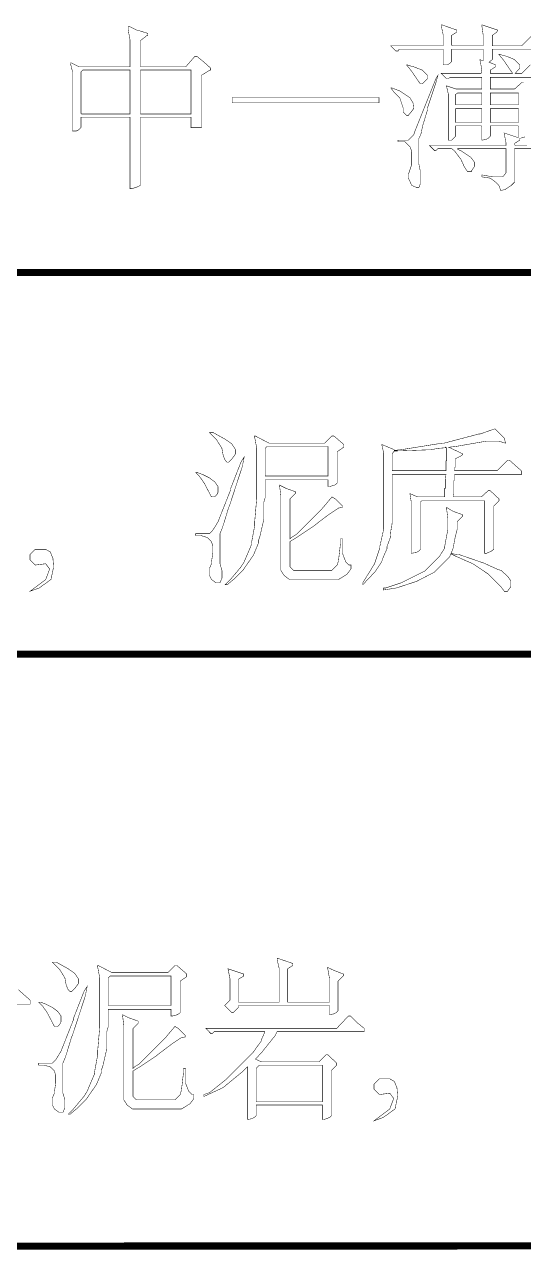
# Model space of a CAD drawing. Extents: x 94 to 452, y -72 to 1042.
# Drawn here: x 254.77 to 265.23, y 425.96 to 451.64 of the extents above; entities that cross this region are included whole.
import ezdxf

# ---------------------------------------------------------------- set-up
doc = ezdxf.new("R2010")
doc.units = 0
doc.header["$MEASUREMENT"] = 0
doc.layers.add('TREE_LAYER', color=7, linetype='Continuous')

msp = doc.modelspace()

# ---------------------------------------------------------------- linework, layer by layer
at = {"layer": 'TREE_LAYER'}
for points, const_width, elevation in [([(256.957692, 451.602352), (256.943967, 451.602352), (256.943967, 451.533725), (256.985143, 451.314117), (256.985143, 450.765097), (256.985143, 450.751372), (255.914555, 450.751372), (255.749849, 450.833725), (255.736123, 450.833725), (255.736123, 450.819999), (255.7773, 450.655294), (255.7773, 449.406274), (255.859653, 449.406274), (255.914555, 449.433725), (255.955731, 449.474901), (255.955731, 449.694509), (255.969457, 449.694509), (256.985143, 449.694509), (256.985143, 449.694509), (256.985143, 448.198431), (257.026319, 448.198431), (257.149849, 448.239607), (257.204751, 448.267058), (257.204751, 449.694509), (257.204751, 449.694509), (258.261614, 449.694509), (258.261614, 449.694509), (258.261614, 449.474901), (258.481221, 449.474901), (258.481221, 450.572941), (258.659653, 450.682745), (258.673378, 450.682745), (258.673378, 450.723921), (258.536123, 450.84745), (258.385143, 450.97098), (258.343967, 450.97098), (258.15181, 450.751372), (257.204751, 450.751372), (257.204751, 450.765097), (257.204751, 451.300392), (257.342006, 451.410195), (257.355731, 451.410195), (257.355731, 451.451372), (257.136123, 451.519999), (257.122398, 451.519999), (256.957692, 451.602352), (256.957692, 451.602352)], 0.01, 41), ([(263.518476, 451.629803), (263.504751, 451.629803), (263.504751, 451.616078), (263.545927, 451.423921), (263.545927, 451.204313), (263.545927, 451.190588), (262.447888, 451.190588), (262.557692, 451.080784), (262.598868, 451.080784), (262.626319, 451.12196), (263.545927, 451.12196), (263.545927, 451.12196), (263.545927, 450.792548), (263.62828, 450.792548), (263.683182, 450.819999), (263.724359, 450.861176), (263.724359, 451.12196), (263.738084, 451.12196), (264.383182, 451.12196), (264.383182, 451.12196), (264.383182, 450.888627), (264.383182, 450.874901), (264.314555, 450.902352), (264.355731, 450.69647), (264.342006, 450.614117), (263.504751, 450.614117), (263.614555, 450.504313), (263.655731, 450.504313), (263.696908, 450.531764), (264.342006, 450.531764), (264.355731, 450.531764), (264.355731, 450.284705), (264.342006, 450.284705), (263.820437, 450.284705), (263.738084, 450.312156), (263.614555, 450.353333), (263.655731, 450.174901), (263.655731, 449.214117), (263.724359, 449.214117), (263.806712, 449.29647), (263.806712, 449.502352), (263.806712, 449.516078), (264.342006, 449.516078), (264.355731, 449.502352), (264.355731, 449.214117), (264.438084, 449.227843), (264.492986, 449.255294), (264.534163, 449.29647), (264.534163, 449.502352), (264.534163, 449.516078), (265.110633, 449.516078), (265.124359, 449.502352), (265.124359, 449.269019), (265.110633, 449.269019), (264.822398, 449.365097), (264.863574, 449.159215), (264.863574, 449.104313), (263.257692, 449.104313), (263.367496, 448.994509), (263.394947, 448.994509), (263.436123, 449.035686), (263.724359, 449.035686), (263.779261, 448.994509), (263.916516, 448.816078), (263.985143, 448.665097), (264.05377, 448.555294), (264.136123, 448.555294), (264.136123, 448.569019), (264.204751, 448.665097), (264.204751, 448.74745), (264.122398, 448.857254), (263.916516, 448.994509), (263.847888, 449.02196), (263.847888, 449.035686), (263.847888, 449.035686), (264.863574, 449.035686), (264.863574, 449.035686), (264.863574, 448.527843), (264.794947, 448.44549), (264.589065, 448.44549), (264.355731, 448.486666), (264.355731, 448.44549), (264.534163, 448.418039), (264.643967, 448.335686), (264.712594, 448.267058), (264.75377, 448.157254), (264.849849, 448.184705), (264.973378, 448.267058), (265.042006, 448.335686), (265.042006, 449.035686), (265.055731, 449.035686), (265.810633, 449.035686)], 0.01, 41), ([(265.412594, 451.410195), (265.192986, 451.190588), (264.575339, 451.190588), (264.575339, 451.204313), (264.575339, 451.410195), (264.671418, 451.478823), (264.685143, 451.519999), (264.355731, 451.629803), (264.355731, 451.629803), (264.355731, 451.616078), (264.383182, 451.423921), (264.383182, 451.204313), (264.383182, 451.190588), (263.738084, 451.190588), (263.724359, 451.204313), (263.724359, 451.410195), (263.834163, 451.478823), (263.834163, 451.519999), (263.518476, 451.629803), (263.518476, 451.629803)], 0.01, 41), ([(265.371418, 450.792548), (265.192986, 450.614117), (265.055731, 450.614117), (265.055731, 450.614117), (265.15181, 450.723921), (265.15181, 450.792548), (265.042006, 450.902352), (264.8773, 450.97098), (264.822398, 450.984705), (264.726319, 451.012156), (264.712594, 451.012156), (264.822398, 450.874901), (265.000829, 450.614117), (265.000829, 450.614117), (264.534163, 450.614117), (264.534163, 450.682745), (264.643967, 450.751372), (264.643967, 450.792548), (264.506712, 450.84745), (264.575339, 450.902352), (264.575339, 451.12196), (264.575339, 451.12196), (265.700829, 451.12196)], 0.01, 41), ([(262.791025, 450.792548), (262.7773, 450.792548), (262.887104, 450.655294), (263.065535, 450.394509), (263.106712, 450.394509), (263.216516, 450.504313), (263.216516, 450.572941), (263.106712, 450.682745), (262.92828, 450.751372), (262.873378, 450.765097), (262.791025, 450.792548), (262.791025, 450.792548)], 0.01, 41), ([(255.996908, 450.682745), (255.996908, 450.682745), (256.985143, 450.682745), (256.985143, 450.682745), (256.985143, 449.776862), (256.985143, 449.763137), (255.969457, 449.763137), (255.955731, 449.776862), (255.955731, 450.641568), (255.996908, 450.682745), (255.996908, 450.682745)], 0.01, 41), ([(257.204751, 450.682745), (257.204751, 450.682745), (258.261614, 450.682745), (258.261614, 450.682745), (258.261614, 449.776862), (258.261614, 449.763137), (257.204751, 449.763137), (257.204751, 449.776862), (257.204751, 450.682745), (257.204751, 450.682745)], 0.01, 41), ([(263.436123, 450.572941), (263.394947, 450.504313), (262.955731, 449.406274), (262.92828, 449.323921), (262.818476, 449.214117), (262.598868, 449.214117), (262.598868, 449.186666), (262.736123, 449.186666), (262.859653, 449.063137), (262.887104, 448.967058), (262.887104, 448.706274), (262.818476, 448.500392), (262.818476, 448.418039), (262.887104, 448.267058), (262.983182, 448.225882), (263.038084, 448.225882), (263.065535, 448.294509), (263.065535, 448.569019), (263.038084, 448.706274), (263.038084, 449.255294), (263.079261, 449.337646), (263.120437, 449.529803), (263.216516, 449.84549), (263.216516, 449.886666), (263.394947, 450.42196), (263.436123, 450.572941), (263.436123, 450.572941)], 0.01, 41), ([(265.234163, 450.42196), (265.192986, 450.42196), (265.042006, 450.284705), (264.534163, 450.284705), (264.534163, 450.284705), (264.534163, 450.531764), (264.534163, 450.531764), (265.632202, 450.531764)], 0.01, 41), ([(262.461614, 450.312156), (262.447888, 450.312156), (262.516516, 450.216078), (262.640045, 450.092548), (262.708672, 449.886666), (262.708672, 449.804313), (262.7773, 449.735686), (262.818476, 449.735686), (262.92828, 449.872941), (262.914555, 449.99647), (262.845927, 450.106274), (262.640045, 450.243529), (262.461614, 450.312156), (262.461614, 450.312156)], 0.01, 41), ([(263.847888, 450.202352), (263.861614, 450.202352), (264.342006, 450.202352), (264.355731, 450.202352), (264.355731, 449.955294), (264.342006, 449.955294), (263.806712, 449.955294), (263.806712, 449.955294), (263.806712, 450.174901), (263.847888, 450.202352), (263.847888, 450.202352)], 0.01, 41), ([(264.534163, 450.202352), (264.534163, 450.202352), (265.110633, 450.202352), (265.124359, 450.202352), (265.124359, 449.955294), (265.110633, 449.955294), (264.534163, 449.955294), (264.534163, 449.955294), (264.534163, 450.202352), (264.534163, 450.202352)], 0.01, 41), ([(262.200829, 450.106274), (259.126319, 450.106274), (259.126319, 450.078823), (259.126319, 449.99647), (261.706712, 449.99647), (262.200829, 449.99647), (262.200829, 450.051372), (262.200829, 450.106274)], 0.01, 41), ([(263.806712, 449.872941), (263.806712, 449.872941), (264.342006, 449.872941), (264.355731, 449.872941), (264.355731, 449.584705), (264.342006, 449.584705), (263.806712, 449.584705), (263.806712, 449.584705), (263.806712, 449.872941), (263.806712, 449.872941)], 0.01, 41), ([(264.534163, 449.872941), (264.534163, 449.872941), (265.110633, 449.872941), (265.124359, 449.872941), (265.124359, 449.584705), (265.110633, 449.584705), (264.534163, 449.584705), (264.534163, 449.584705), (264.534163, 449.872941), (264.534163, 449.872941)], 0.01, 41), ([(265.30279, 449.104313), (265.055731, 449.104313), (265.042006, 449.118039), (265.042006, 449.14549), (265.15181, 449.214117), (265.15181, 449.255294), (265.165535, 449.255294), (265.261614, 449.282745)], 0.01, 41), ([(221.22612, 446.441643), (399.22612, 446.441643)], 0.15, 178), ([(258.731813, 443.086076), (258.64946, 443.086076), (258.80044, 442.935095), (258.910244, 442.756664), (258.937695, 442.605684), (258.978872, 442.509605), (259.020048, 442.468429), (259.047499, 442.468429), (259.129852, 442.550782), (259.19848, 442.64686), (259.19848, 442.729213), (259.116127, 442.852742), (258.978872, 442.948821), (258.731813, 443.086076), (258.731813, 443.086076)], 0.01, 42), ([(259.610244, 443.017448), (259.596519, 443.017448), (259.596519, 442.989997), (259.637695, 442.770389), (259.637695, 441.699801), (259.596519, 441.219409), (259.596519, 441.137056), (259.527891, 440.766468), (259.527891, 440.739017), (259.376911, 440.382154), (259.308284, 440.27235), (259.088676, 440.011566), (258.978872, 439.901762), (259.020048, 439.901762), (259.184754, 440.039017), (259.34946, 440.203723), (259.569068, 440.519409), (259.678872, 440.780193), (259.678872, 440.835095), (259.706323, 440.917448), (259.747499, 441.09588), (259.788676, 441.274311), (259.788676, 441.631174), (259.816127, 441.727252), (259.816127, 442.09784), (259.829852, 442.09784), (261.133774, 442.09784), (261.133774, 442.09784), (261.133774, 441.960585), (261.17495, 441.960585), (261.271029, 441.988036), (261.325931, 442.029213), (261.325931, 442.688036), (261.463186, 442.784115), (261.463186, 442.79784), (261.463186, 442.839017), (261.257303, 443.017448), (261.216127, 443.017448), (261.065146, 442.866468), (259.89848, 442.866468), (259.610244, 443.017448), (259.610244, 443.017448)], 0.01, 42), ([(264.633774, 443.168429), (264.318088, 443.058625), (264.290637, 443.058625), (263.563186, 442.866468), (263.522009, 442.866468), (262.657303, 442.729213), (262.588676, 442.729213), (262.588676, 442.715487), (262.520048, 442.715487), (262.520048, 442.729213), (262.492597, 442.742938), (262.259264, 442.839017), (262.30044, 442.660585), (262.30044, 441.068429), (262.218088, 440.69784), (262.218088, 440.670389), (262.108284, 440.340978), (261.99848, 440.162546), (261.861225, 439.942938), (261.861225, 439.901762), (262.122009, 440.176272), (262.259264, 440.382154), (262.272989, 440.437056), (262.369068, 440.656664), (262.369068, 440.69784), (262.437695, 440.889997), (262.451421, 441.054703), (262.465146, 441.054703), (262.465146, 441.09588), (262.478872, 441.219409), (262.478872, 442.207644), (262.478872, 442.207644), (263.590637, 442.207644), (263.604362, 442.207644), (263.590637, 442.09784), (263.590637, 442.09784), (263.590637, 442.001762), (263.590637, 442.001762), (263.590637, 441.919409), (263.576911, 441.919409), (263.576911, 441.823331), (263.576911, 441.823331), (263.576911, 441.740978), (263.576911, 441.740978), (263.014166, 441.740978), (262.84946, 441.809605), (262.876911, 441.631174), (262.876911, 440.560585), (262.972989, 440.574311), (263.027891, 440.601762), (263.069068, 440.642938), (263.069068, 441.631174), (263.096519, 441.658625), (264.414166, 441.658625), (264.414166, 441.658625), (264.414166, 440.560585), (264.455342, 440.560585), (264.551421, 440.601762), (264.606323, 440.642938), (264.606323, 441.548821), (264.716127, 441.658625), (264.716127, 441.699801), (264.52397, 441.878233), (264.496519, 441.878233), (264.345539, 441.740978), (263.769068, 441.740978), (263.755342, 441.740978), (263.755342, 441.782154), (263.769068, 441.79588), (263.769068, 441.891958), (263.769068, 441.891958), (263.769068, 441.988036), (263.769068, 441.988036), (263.769068, 442.084115), (263.782793, 442.09784), (263.782793, 442.207644), (263.782793, 442.207644), (265.182793, 442.207644), (265.182793, 442.289997), (264.935735, 442.509605), (264.894558, 442.509605), (264.67495, 442.289997), (263.796519, 442.289997), (263.782793, 442.289997), (263.782793, 442.358625), (263.796519, 442.358625), (263.796519, 442.537056), (263.933774, 442.605684), (263.947499, 442.619409), (263.947499, 442.64686), (263.659264, 442.784115), (263.686715, 442.784115), (263.810244, 442.79784), (264.441617, 442.907644), (264.716127, 442.907644), (264.853382, 442.866468), (264.825931, 442.976272), (264.633774, 443.168429), (264.633774, 443.168429)], 0.01, 42), ([(259.857303, 442.79784), (259.857303, 442.79784), (261.133774, 442.79784), (261.133774, 442.79784), (261.133774, 442.180193), (261.133774, 442.180193), (259.829852, 442.180193), (259.816127, 442.180193), (259.816127, 442.756664), (259.857303, 442.79784), (259.857303, 442.79784)], 0.01, 42), ([(263.590637, 442.770389), (263.590637, 442.784115), (263.618088, 442.770389), (263.618088, 442.49588), (263.604362, 442.49588), (263.604362, 442.399801), (263.604362, 442.386076), (263.604362, 442.289997), (263.590637, 442.289997), (262.478872, 442.289997), (262.478872, 442.289997), (262.478872, 442.64686), (262.520048, 442.701762), (263.288676, 442.729213), (263.425931, 442.756664), (263.590637, 442.770389), (263.590637, 442.770389)], 0.01, 42), ([(259.376911, 442.578233), (259.308284, 442.468429), (259.088676, 441.905684), (259.088676, 441.878233), (258.827891, 441.219409), (258.718088, 441.040978), (258.64946, 440.97235), (258.361225, 440.97235), (258.361225, 440.931174), (258.471029, 440.931174), (258.608284, 440.889997), (258.690637, 440.807644), (258.718088, 440.711566), (258.718088, 440.560585), (258.690637, 440.368429), (258.690637, 440.340978), (258.64946, 440.244899), (258.64946, 440.093919), (258.690637, 440.011566), (258.786715, 439.942938), (258.869068, 439.942938), (258.910244, 440.039017), (258.910244, 440.203723), (258.869068, 440.340978), (258.869068, 440.97235), (258.910244, 441.068429), (258.951421, 441.191958), (259.047499, 441.507644), (259.07495, 441.576272), (259.34946, 442.413527), (259.34946, 442.440978), (259.376911, 442.578233), (259.376911, 442.578233)], 0.01, 42), ([(258.402401, 442.248821), (258.361225, 442.248821), (258.443578, 442.166468), (258.539656, 442.029213), (258.690637, 441.740978), (258.759264, 441.740978), (258.80044, 441.782154), (258.827891, 441.837056), (258.827891, 441.960585), (258.759264, 442.056664), (258.64946, 442.139017), (258.512205, 442.207644), (258.402401, 442.248821), (258.402401, 442.248821)], 0.01, 42), ([(260.118088, 441.988036), (260.118088, 441.988036), (260.118088, 441.974311), (260.145539, 441.754703), (260.145539, 440.203723), (260.214166, 440.093919), (260.32397, 440.011566), (261.353382, 440.011566), (261.422009, 440.052742), (261.531813, 440.12137), (261.614166, 440.231174), (261.614166, 440.313527), (261.572989, 440.313527), (261.504362, 440.382154), (261.435735, 440.560585), (261.435735, 440.862546), (261.394558, 440.862546), (261.394558, 440.766468), (261.353382, 440.409605), (261.325931, 440.313527), (261.216127, 440.203723), (260.406323, 440.203723), (260.337695, 440.27235), (260.337695, 440.807644), (260.47495, 440.889997), (260.804362, 441.109605), (261.147499, 441.370389), (261.353382, 441.507644), (261.435735, 441.52137), (261.435735, 441.548821), (261.284754, 441.699801), (261.216127, 441.740978), (260.996519, 441.480193), (260.47495, 440.958625), (260.365146, 440.889997), (260.337695, 440.862546), (260.337695, 440.876272), (260.337695, 441.699801), (260.447499, 441.809605), (260.447499, 441.850782), (260.255342, 441.919409), (260.118088, 441.988036), (260.118088, 441.988036)], 0.01, 42), ([(263.618088, 441.52137), (263.618088, 441.52137), (263.618088, 441.493919), (263.645539, 441.274311), (263.645539, 441.068429), (263.576911, 440.69784), (263.576911, 440.670389), (263.467107, 440.491958), (263.165146, 440.189997), (262.671029, 439.942938), (262.341617, 439.833135), (262.30044, 439.833135), (262.30044, 439.791958), (262.561225, 439.833135), (262.986715, 439.970389), (263.357303, 440.162546), (263.686715, 440.491958), (263.70044, 440.54686), (263.714166, 440.54686), (263.82397, 440.491958), (264.167107, 440.340978), (264.496519, 440.12137), (264.757303, 439.860585), (264.825931, 439.764507), (264.894558, 439.764507), (264.963186, 439.860585), (264.963186, 439.984115), (264.894558, 440.080193), (264.757303, 440.203723), (264.702401, 440.217448), (264.427891, 440.340978), (264.40044, 440.354703), (263.878872, 440.533135), (263.851421, 440.533135), (263.755342, 440.54686), (263.714166, 440.560585), (263.755342, 440.670389), (263.796519, 440.889997), (263.837695, 441.054703), (263.837695, 441.219409), (263.947499, 441.329213), (263.947499, 441.370389), (263.755342, 441.439017), (263.618088, 441.52137), (263.618088, 441.52137)], 0.01, 42), ([(255.218088, 440.642938), (254.99848, 440.642938), (254.888676, 440.533135), (254.888676, 440.423331), (254.99848, 440.313527), (255.218088, 440.340978), (255.30044, 440.231174), (255.218088, 440.011566), (254.888676, 439.764507), (255.080833, 439.833135), (255.327891, 440.011566), (255.382793, 440.27235), (255.369068, 440.450782), (255.314166, 440.588036), (255.218088, 440.642938), (255.218088, 440.642938)], 0.01, 42), ([(221.22612, 438.442248), (399.22612, 438.468331)], 0.15, 178.000002), ([(255.441093, 431.994239), (255.35874, 431.994239), (255.50972, 431.843259), (255.619524, 431.664828), (255.646975, 431.513847), (255.688152, 431.417769), (255.729328, 431.376592), (255.756779, 431.376592), (255.839132, 431.458945), (255.90776, 431.555024), (255.90776, 431.637377), (255.825407, 431.760906), (255.688152, 431.856985), (255.441093, 431.994239), (255.441093, 431.994239)], 0.01, 43), ([(260.080309, 432.076592), (260.066583, 432.076592), (260.066583, 432.049141), (260.10776, 431.87071), (260.10776, 431.156985), (260.094034, 431.156985), (259.270505, 431.156985), (259.256779, 431.156985), (259.256779, 431.637377), (259.366583, 431.706004), (259.366583, 431.706004), (259.366583, 431.747181), (259.037171, 431.856985), (259.078348, 431.651102), (259.078348, 431.198161), (258.968544, 431.088357), (259.119524, 430.937377), (259.146975, 430.937377), (259.256779, 431.047181), (259.256779, 431.074632), (259.270505, 431.088357), (261.164622, 431.088357), (261.164622, 431.074632), (261.164622, 430.8962), (261.246975, 430.909926), (261.301877, 430.937377), (261.343054, 430.978553), (261.343054, 431.5962), (261.452858, 431.706004), (261.452858, 431.747181), (261.274426, 431.815808), (261.123446, 431.884436), (261.164622, 431.651102), (261.164622, 431.156985), (261.164622, 431.156985), (260.286191, 431.156985), (260.286191, 431.156985), (260.286191, 431.856985), (260.395995, 431.925612), (260.395995, 431.925612), (260.395995, 431.966788), (260.080309, 432.076592), (260.080309, 432.076592)], 0.01, 43), ([(256.319524, 431.925612), (256.305799, 431.925612), (256.305799, 431.898161), (256.346975, 431.678553), (256.346975, 430.607965), (256.305799, 430.127573), (256.305799, 430.04522), (256.237171, 429.674632), (256.237171, 429.647181), (256.086191, 429.290318), (256.017564, 429.180514), (255.797956, 428.91973), (255.688152, 428.809926), (255.729328, 428.809926), (255.894034, 428.947181), (256.05874, 429.111887), (256.278348, 429.427573), (256.388152, 429.688357), (256.388152, 429.743259), (256.415603, 429.825612), (256.456779, 430.004043), (256.497956, 430.182475), (256.497956, 430.539338), (256.525407, 430.635416), (256.525407, 431.006004), (256.539132, 431.006004), (257.843054, 431.006004), (257.843054, 431.006004), (257.843054, 430.868749), (257.88423, 430.868749), (257.980309, 430.8962), (258.035211, 430.937377), (258.035211, 431.5962), (258.172466, 431.692279), (258.172466, 431.706004), (258.172466, 431.747181), (257.966583, 431.925612), (257.925407, 431.925612), (257.774426, 431.774632), (256.60776, 431.774632), (256.319524, 431.925612), (256.319524, 431.925612)], 0.01, 43), ([(256.566583, 431.706004), (256.566583, 431.706004), (257.843054, 431.706004), (257.843054, 431.706004), (257.843054, 431.088357), (257.843054, 431.088357), (256.539132, 431.088357), (256.525407, 431.088357), (256.525407, 431.664828), (256.566583, 431.706004), (256.566583, 431.706004)], 0.01, 43), ([(256.086191, 431.486396), (256.017564, 431.376592), (255.797956, 430.813847), (255.797956, 430.786396), (255.537171, 430.127573), (255.427367, 429.949141), (255.35874, 429.880514), (255.070505, 429.880514), (255.070505, 429.839338), (255.180309, 429.839338), (255.317564, 429.798161), (255.399916, 429.715808), (255.427367, 429.61973), (255.427367, 429.468749), (255.399916, 429.276592), (255.399916, 429.249141), (255.35874, 429.153063), (255.35874, 429.002083), (255.399916, 428.91973), (255.495995, 428.851102), (255.578348, 428.851102), (255.619524, 428.947181), (255.619524, 429.111887), (255.578348, 429.249141), (255.578348, 429.880514), (255.619524, 429.976592), (255.660701, 430.100122), (255.756779, 430.415808), (255.78423, 430.484436), (256.05874, 431.32169), (256.05874, 431.349141), (256.086191, 431.486396), (256.086191, 431.486396)], 0.01, 43), ([(253.492073, 431.115808), (254.892073, 431.115808), (254.892073, 431.198161), (254.645015, 431.417769)], 0.01, 43), ([(255.111681, 431.156985), (255.070505, 431.156985), (255.152858, 431.074632), (255.248936, 430.937377), (255.399916, 430.649141), (255.468544, 430.649141), (255.50972, 430.690318), (255.537171, 430.74522), (255.537171, 430.868749), (255.468544, 430.964828), (255.35874, 431.047181), (255.221485, 431.115808), (255.111681, 431.156985), (255.111681, 431.156985)], 0.01, 43), ([(256.827367, 430.8962), (256.827367, 430.8962), (256.827367, 430.882475), (256.854818, 430.662867), (256.854818, 429.111887), (256.923446, 429.002083), (257.03325, 428.91973), (258.062662, 428.91973), (258.131289, 428.960906), (258.241093, 429.029534), (258.323446, 429.139338), (258.323446, 429.22169), (258.282269, 429.22169), (258.213642, 429.290318), (258.145015, 429.468749), (258.145015, 429.77071), (258.103838, 429.77071), (258.103838, 429.674632), (258.062662, 429.317769), (258.035211, 429.22169), (257.925407, 429.111887), (257.115603, 429.111887), (257.046975, 429.180514), (257.046975, 429.715808), (257.18423, 429.798161), (257.513642, 430.017769), (257.856779, 430.278553), (258.062662, 430.415808), (258.145015, 430.429534), (258.145015, 430.456985), (257.994034, 430.607965), (257.925407, 430.649141), (257.705799, 430.388357), (257.18423, 429.866788), (257.074426, 429.798161), (257.046975, 429.77071), (257.046975, 429.784436), (257.046975, 430.607965), (257.156779, 430.717769), (257.156779, 430.758945), (256.964622, 430.827573), (256.827367, 430.8962), (256.827367, 430.8962)], 0.01, 43), ([(261.603838, 430.868749), (261.562662, 430.868749), (261.315603, 430.607965), (258.570505, 430.607965), (258.680309, 430.498161), (258.70776, 430.498161), (258.748936, 430.539338), (259.805799, 430.539338), (259.805799, 430.525612), (259.750897, 430.402083), (259.737171, 430.347181), (259.55874, 430.100122), (258.995995, 429.537377), (258.652858, 429.262867), (258.529328, 429.22169), (258.529328, 429.180514), (258.886191, 429.34522), (258.941093, 429.372671), (259.325407, 429.688357), (259.435211, 429.798161), (259.448936, 429.798161), (259.448936, 428.700122), (259.531289, 428.713847), (259.586191, 428.741298), (259.627367, 428.782475), (259.627367, 428.988357), (259.627367, 429.002083), (261.013642, 429.002083), (261.013642, 428.988357), (261.013642, 428.700122), (261.054818, 428.700122), (261.164622, 428.741298), (261.205799, 428.782475), (261.205799, 429.729534), (261.315603, 429.839338), (261.315603, 429.880514), (261.123446, 430.058945), (261.095995, 430.058945), (260.945015, 429.907965), (259.737171, 429.907965), (259.613642, 429.962867), (259.750897, 430.113847), (260.025407, 430.456985), (260.066583, 430.539338), (261.892073, 430.539338), (261.892073, 430.607965), (261.754818, 430.717769), (261.603838, 430.868749), (261.603838, 430.868749)], 0.01, 43), ([(259.695995, 429.839338), (259.695995, 429.839338), (261.013642, 429.839338), (261.013642, 429.839338), (261.013642, 429.07071), (261.013642, 429.07071), (259.627367, 429.07071), (259.627367, 429.07071), (259.627367, 429.77071), (259.695995, 429.839338), (259.695995, 429.839338)], 0.01, 43), ([(262.427367, 429.551102), (262.20776, 429.551102), (262.097956, 429.441298), (262.097956, 429.331494), (262.20776, 429.22169), (262.427367, 429.249141), (262.50972, 429.139338), (262.427367, 428.91973), (262.097956, 428.672671), (262.290113, 428.741298), (262.537171, 428.91973), (262.592073, 429.180514), (262.578348, 429.358945), (262.523446, 429.4962), (262.427367, 429.551102), (262.427367, 429.551102)], 0.01, 43), ([(221.22612, 426.030416), (399.22612, 426.116233)], 0.15, 178.000021)]:
    msp.add_lwpolyline(points, dxfattribs=dict(at, const_width=const_width, elevation=elevation))

doc.saveas('drawing.dxf')
